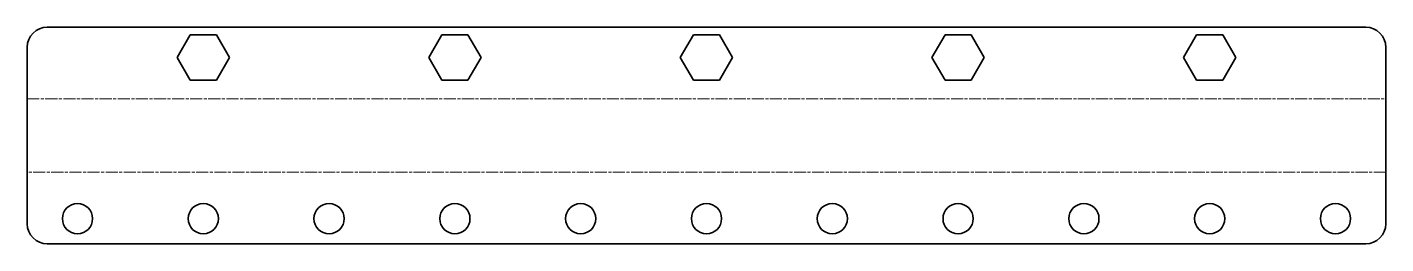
# Model space of a CAD drawing. Header units: millimetres. Extents: x 0 to 270, y 0 to 43.
import ezdxf

# ---------------------------------------------------------------- set-up
doc = ezdxf.new("R2010")
doc.units = ezdxf.units.MM
doc.linetypes.add('Chain', pattern=[13.68, 9.12, -1.14, 2.28, -1.14])
doc.layers.add('SIMUMAK Bend Centerline (ISO)', color=7, linetype='Chain', lineweight=9)
doc.layers.add('SIMUMAK Visible (ISO)', color=7, linetype='Continuous', lineweight=35)

# ---------------------------------------------------------------- blocks, each defined once
blk = doc.blocks.new('SIL-026-ZSTV-01_Sheet_2_SIL-026-ZSTV-01 (desplegada)')
at = {"layer": 'SIMUMAK Bend Centerline (ISO)', "ltscale": 0.263158}
for p, q in [((-135, 7.26), (135, 7.26)), ((135, -7.26), (-135, -7.26))]:
    blk.add_line(p, q, dxfattribs=at)
at = {"layer": 'SIMUMAK Visible (ISO)'}
for p, q in [((131, 21.52), (-131, 21.52)), ((-105.2, 15.52), (-102.6, 20.02)), ((-102.6, 20.02), (-97.4, 20.02)), ((-97.4, 20.02), (-94.8, 15.52)), ((-55.2, 15.52), (-52.6, 20.02)), ((-52.6, 20.02), (-47.4, 20.02)), ((-47.4, 20.02), (-44.8, 15.52)), ((-5.2, 15.52), (-2.6, 20.02)), ((-2.6, 20.02), (2.6, 20.02)), ((2.6, 20.02), (5.2, 15.52)), ((44.8, 15.52), (47.4, 20.02)), ((47.4, 20.02), (52.6, 20.02)), ((52.6, 20.02), (55.2, 15.52)), ((94.8, 15.52), (97.4, 20.02)), ((97.4, 20.02), (102.6, 20.02)), ((102.6, 20.02), (105.2, 15.52)), ((-135, 17.52), (-135, -17.52)), ((135, 17.52), (135, -17.52)), ((-102.6, 11.02), (-105.2, 15.52)), ((-94.8, 15.52), (-97.4, 11.02)), ((-52.6, 11.02), (-55.2, 15.52)), ((-44.8, 15.52), (-47.4, 11.02)), ((-2.6, 11.02), (-5.2, 15.52)), ((5.2, 15.52), (2.6, 11.02)), ((47.4, 11.02), (44.8, 15.52)), ((55.2, 15.52), (52.6, 11.02)), ((97.4, 11.02), (94.8, 15.52)), ((105.2, 15.52), (102.6, 11.02)), ((-97.4, 11.02), (-102.6, 11.02)), ((-47.4, 11.02), (-52.6, 11.02)), ((2.6, 11.02), (-2.6, 11.02)), ((52.6, 11.02), (47.4, 11.02)), ((102.6, 11.02), (97.4, 11.02)), ((131, -21.52), (-131, -21.52))]:
    blk.add_line(p, q, dxfattribs=at)
for centre in [(-125, -16.52), (-100, -16.52), (-75, -16.52), (-50, -16.52), (-25, -16.52), (0, -16.52), (25, -16.52), (50, -16.52), (75, -16.52), (100, -16.52), (125, -16.52)]:
    blk.add_circle(centre, 3, dxfattribs=at)
at = {"layer": 'SIMUMAK Visible (ISO)', "extrusion": (0, 0, -1)}
for centre, start, end in [((131, 17.52), 360, 90), ((-131, 17.52), 90, 180), ((131, -17.52), 270, 0), ((-131, -17.52), 180, 270)]:
    blk.add_arc(centre, 4, start, end, dxfattribs=at)

msp = doc.modelspace()

# ---------------------------------------------------------------- block references
msp.add_blockref('SIL-026-ZSTV-01_Sheet_2_SIL-026-ZSTV-01 (desplegada)', (135, 21.52))

doc.saveas('drawing.dxf')
